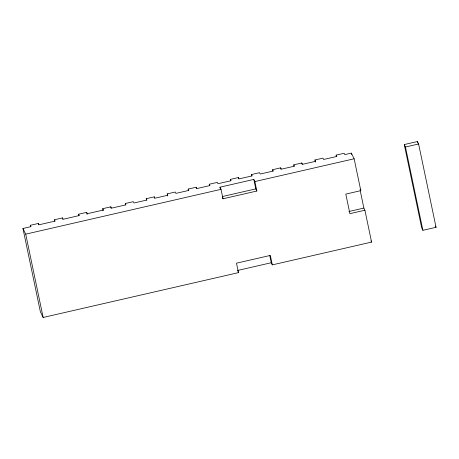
<?xml version="1.0" encoding="UTF-8"?>
<svg xmlns="http://www.w3.org/2000/svg" width="459" height="459" viewBox="0 0 459 459"><rect width="100%" height="100%" fill="white"/><g stroke="black" fill="none" stroke-linecap="round" stroke-linejoin="round"><path stroke-width="0.69" d="M30.633 226.694L30.34 225.294L38.384 223.447L39.038 224.79L55.132 221.095L54.478 219.758L62.522 217.91L63.176 219.253L79.264 215.558L78.609 214.215L86.653 212.374L87.308 213.71L103.395 210.021L102.741 208.679L110.785 206.831L111.439 208.174L125.944 204.846L125.29 203.503L133.334 201.662L133.988 202.998L146.897 200.038L146.243 198.695L154.287 196.854L154.941 198.19L167.851 195.23L167.196 193.887L175.24 192.04L175.895 193.382L188.833 190.416L188.179 189.074L196.222 187.226L196.877 188.569L209.947 185.568L209.293 184.231L217.337 182.384L217.991 183.726L231.055 180.726L230.401 179.383L238.445 177.535L239.099 178.878L252.169 175.877L251.515 174.54L259.559 172.693L260.213 174.036L273.283 171.035L272.629 169.692L280.673 167.851L281.327 169.187L294.437 166.181L293.783 164.838L301.827 162.991L302.481 164.333L315.603 161.321L314.949 159.979L322.993 158.137L323.647 159.474L336.768 156.467L336.114 155.125L344.164 153.277L344.818 154.62L351.376 153.111L354.141 158.785L360.814 190.651L345.805 194.094L349.901 213.67L364.911 210.228L371.578 242.094L272.307 264.877L271.258 262.732L269.703 255.296M272.307 264.877L270.328 255.416L236.488 263.179L238.473 272.64L43.152 317.462L40.386 311.793L22.95 228.484L30.994 226.637L30.34 225.294M404.259 144.556L417.415 141.538L418.614 143.988L436.05 227.303L422.894 230.32L421.701 227.865L404.259 144.556L405.458 147.006L422.894 230.32M220.268 188.534L219.987 187.186L253.821 179.417L254.871 181.563L256.851 191.024L223.011 198.793L222.489 197.72M22.95 228.484L25.715 234.153L221.031 189.332L223.011 198.793M254.871 181.563L354.141 158.785M405.458 147.006L418.614 143.988M222.655 196.486L255.801 188.878L256.851 191.024M348.857 211.524L363.867 208.082L364.911 210.228M237.423 270.494L271.258 262.732M435.453 226.075L436.05 227.303M360.028 189.039L360.814 190.651M370.964 240.832L371.578 242.094M219.987 187.186L221.031 189.332M237.946 271.567L238.473 272.64M417.415 141.538L417.707 142.938M360.206 190.6L363.867 208.082M351.376 153.111L351.669 154.511M336.114 155.125L336.413 156.525M314.949 159.979L315.39 162.084M301.827 162.991L302.12 164.391M293.783 164.838L294.076 166.238M280.673 167.851L280.965 169.251M272.629 169.692L272.921 171.092M253.821 179.417L255.801 188.878M251.515 174.54L251.807 175.94M238.445 177.535L238.743 178.935M230.401 179.383L230.693 180.783M209.293 184.231L209.585 185.631M196.222 187.226L196.515 188.626M188.179 189.074L188.471 190.474M167.196 193.887L167.638 195.987M154.287 196.854L154.58 198.254M146.243 198.695L146.536 200.095M125.29 203.503L125.582 204.903M110.785 206.831L111.078 208.231M102.741 208.679L103.183 210.779M86.653 212.374L87.095 214.473M78.609 214.215L78.902 215.615M62.522 217.91L62.814 219.31M54.478 219.758L54.77 221.158M38.384 223.447L38.676 224.847M25.715 234.153L43.152 317.462"/></g></svg>
